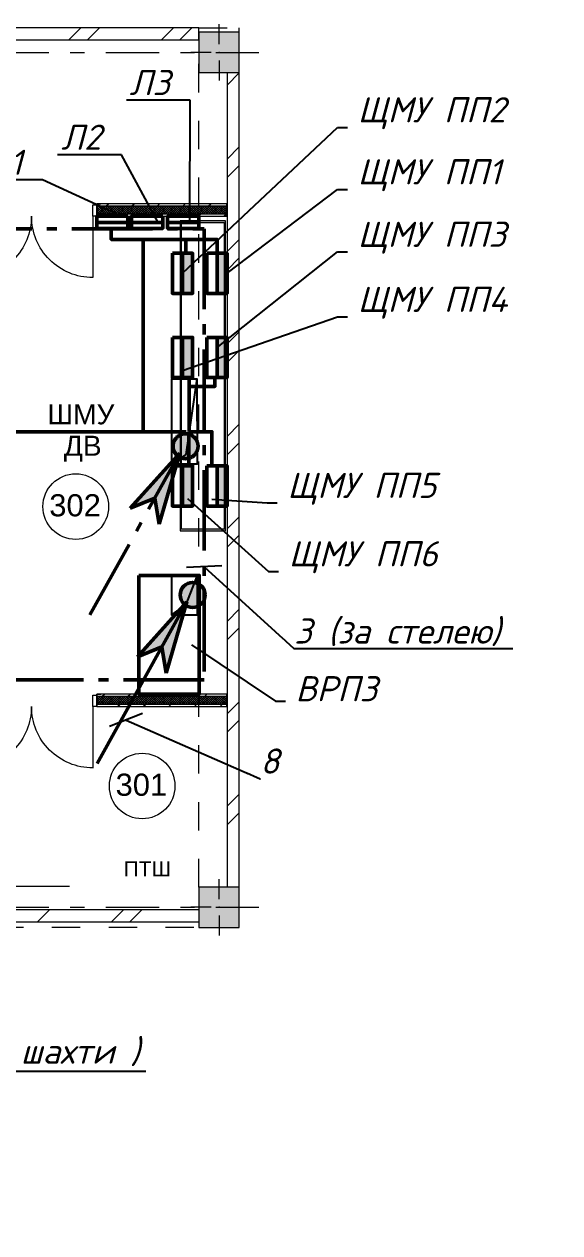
# Model space of a CAD drawing. Header units: millimetres. Extents: x 0 to 878967, y 0 to 534985.
# Drawn here: x 482030 to 487351, y 258697 to 270714 of the extents above; entities that cross this region are included whole.
import ezdxf
from ezdxf import colors
from ezdxf.entities.mleader import LeaderData, LeaderLine
from ezdxf.math import Vec2, Vec3

# ---------------------------------------------------------------- set-up
doc = ezdxf.new("R2010")
doc.units = ezdxf.units.MM
for name, pattern in [('DASHED', [9.525, 6.35, -3.175]), ('gost6', [12, 8, -1.5, 1, -1.5]), ('Штриховая', [564.444447, 282.222223, -282.222223]), ('Штрихштриховая', [1093.611073, 529.166651, -211.666656, 141.111112, -211.666656])]:
    doc.linetypes.add(name, pattern=pattern)
doc.layers.get('Defpoints').update_dxf_attribs({"color": 140})
for name, color, linetype, lineweight in [('E_Позначення', 7, 'Continuous', 15), ('E_Розп. мережі', 5, 'Continuous', 30), ('E_Щити', 5, 'Continuous', 50), ('Заземл.провідник', 96, 'Continuous', 50), ('Заземлення', 7, 'gost6', 50), ('Маркування електро ліній', 7, 'Continuous', 18)]:
    doc.layers.add(name, color=color, linetype=linetype, lineweight=lineweight)
for name, color, linetype in [('АР-Осі', 7, 'Continuous'), ('колоны', 7, 'Continuous'), ('перегородки', 7, 'Continuous'), ('Экспликация', 7, 'Continuous')]:
    doc.layers.add(name, color=color, linetype=linetype)
doc.styles.add('ISO', font='isocpeui.ttf')
doc.styles.get("Standard").update_dxf_attribs({"font": 'arial.ttf'})
doc.styles.add('СГЕНЕРИР_СТИЛЬ_1', font='arial.ttf')

# ---------------------------------------------------------------- blocks, each defined once
blk = doc.blocks.new('+9450')
at = {"linetype": 'Continuous', "lineweight": 0, "true_color": 0x3b3b3b}
h = blk.add_hatch(color=250, dxfattribs=at)
h.paths.add_polyline_path([(6952, 6824), (6514, 6824), (6514, 3742), (6965, 3742), (6965, 6824)])
h.paths.add_polyline_path([(6952, 3758), (6528, 3758), (6528, 6808), (6952, 6808)], flags=0)
at = {"layer": 'колоны', "linetype": 'Continuous', "lineweight": 0}
for points in [[(6700, 8300), (7100, 8300), (7100, 8700), (6700, 8700)], [(6700, -200), (7100, -200), (7100, 200), (6700, 200)]]:
    blk.add_hatch(color=7, dxfattribs=at).paths.add_polyline_path(points)
at = {"color": 253, "linetype": 'Штриховая', "lineweight": 18}
for p, q in [((6700, 200), (6700, 8745)), ((6700, 8745), (7100, 8745)), ((7100, 8700), (7100, 8745)), ((6650, -200), (3186, -200))]:
    blk.add_line(p, q, dxfattribs=at)
at = {"color": 7, "linetype": 'Continuous', "lineweight": 20}
for p, q in [((6952, 6824), (6514, 6824)), ((6514, 6824), (6514, 3742)), ((6528, 3758), (6528, 6808)), ((6528, 6808), (6952, 6808)), ((6965, 6824), (6952, 6824)), ((6952, 6808), (6952, 3758)), ((6965, 3742), (6965, 6824)), ((6514, 3742), (6965, 3742)), ((6952, 3758), (6528, 3758)), ((3196, 211), (5413, 211))]:
    blk.add_line(p, q, dxfattribs=at)
at = {"layer": 'АР-Осі', "color": 7, "linetype": 'Штрихштриховая', "lineweight": 18}
for p, q in [((-787, 8500), (7294, 8500)), ((-787, 0), (7294, 0))]:
    blk.add_line(p, q, dxfattribs=at)
at = {"layer": 'колоны', "color": 7, "linetype": 'Continuous', "lineweight": 18}
for p, q in [((6900, 8580), (6900, 8780)), ((7100, 8700), (6700, 8700)), ((6700, 8700), (6700, 8300)), ((7100, 8300), (7100, 8700)), ((6820, 8500), (6620, 8500)), ((6900, 8420), (6900, 8220)), ((6980, 8500), (7180, 8500)), ((6700, 8300), (7100, 8300)), ((6900, 80), (6900, 280)), ((7100, 200), (6700, 200)), ((6700, 200), (6700, -200)), ((7100, -200), (7100, 200)), ((6820, 0), (6620, 0)), ((6900, -80), (6900, -280)), ((6980, 0), (7180, 0)), ((6700, -200), (7100, -200))]:
    blk.add_line(p, q, dxfattribs=at)
for p in [(6900, 8500), (6900, 0)]:
    blk.add_point(p, dxfattribs=at)
at = {"layer": 'перегородки', "color": 7, "linetype": 'Continuous', "lineweight": 20}
for p, q in [((6700, 8745), (3386, 8745)), ((6700, 8625), (6700, 8745)), ((3386, 8625), (6700, 8625)), ((7100, -25), (7100, 8450)), ((6980, 8300), (6980, 200)), ((5687, 6995), (5724, 6995)), ((5687, 6985), (5687, 6995)), ((6978, 6995), (5687, 6995)), ((5687, 6985), (5687, 6995)), ((5687, 6985), (5687, 6995)), ((5687, 6995), (5724, 6995)), ((5687, 6995), (5724, 6995)), ((5687, 6970), (5687, 6985)), ((5687, 6970), (5687, 6985)), ((5687, 6970), (5687, 6985)), ((5687, 6895), (5687, 6970)), ((5687, 6895), (5687, 6970)), ((5687, 6895), (5687, 6970)), ((6978, 6870), (6978, 6995)), ((5647, 6870), (5647, 6260)), ((5687, 6870), (5687, 6895)), ((5687, 6870), (5687, 6895)), ((5687, 6870), (5687, 6895)), ((5687, 6870), (5724, 6870)), ((5687, 6870), (6978, 6870)), ((5687, 6870), (5724, 6870)), ((5687, 6870), (5724, 6870)), ((5687, 2120), (5724, 2120)), ((5687, 2110), (5687, 2120)), ((6977, 2120), (5687, 2120)), ((5687, 2110), (5687, 2120)), ((5687, 2110), (5687, 2120)), ((5687, 2120), (5724, 2120)), ((5687, 2120), (5724, 2120)), ((5687, 2095), (5687, 2110)), ((5687, 2095), (5687, 2110)), ((5687, 2095), (5687, 2110)), ((5687, 2020), (5687, 2095)), ((5687, 2020), (5687, 2095)), ((5687, 2020), (5687, 2095)), ((6977, 1995), (6977, 2120)), ((5647, 1995), (5647, 1385)), ((5687, 1995), (5687, 2020)), ((5687, 1995), (5687, 2020)), ((5687, 1995), (5687, 2020)), ((5687, 1995), (5724, 1995)), ((5687, 1995), (6977, 1995)), ((5687, 1995), (5724, 1995)), ((5687, 1995), (5724, 1995)), ((6700, -25), (3186, -25)), ((3186, -145), (6700, -145))]:
    blk.add_line(p, q, dxfattribs=at)
at = {"layer": 'перегородки', "color": 7, "linetype": 'Continuous', "lineweight": 18}
for p, q in [((5408, 8625), (5528, 8745)), ((5592, 8625), (5712, 8745)), ((6327, 8625), (6447, 8745)), ((6511, 8625), (6631, 8745)), ((6980, 8175), (7100, 8295)), ((6980, 7439), (7100, 7559)), ((6980, 7256), (7100, 7376)), ((5647, 6870), (5647, 6985)), ((5647, 6985), (5687, 6985)), ((5687, 6985), (5687, 6870)), ((5687, 6955), (5702, 6970)), ((5687, 6932), (5724, 6970)), ((5687, 6910), (5747, 6970)), ((6978, 6970), (5687, 6970)), ((5694, 6895), (5769, 6970)), ((5779, 6895), (5704, 6970)), ((5717, 6895), (5792, 6970)), ((5802, 6895), (5727, 6970)), ((5739, 6895), (5814, 6970)), ((5824, 6895), (5749, 6970)), ((5761, 6895), (5836, 6970)), ((5847, 6895), (5772, 6970)), ((5775, 6970), (5800, 6995)), ((5784, 6895), (5859, 6970)), ((5869, 6895), (5794, 6970)), ((5806, 6895), (5881, 6970)), ((5891, 6895), (5816, 6970)), ((5829, 6895), (5904, 6970)), ((5914, 6895), (5839, 6970)), ((5851, 6895), (5926, 6970)), ((5936, 6895), (5861, 6970)), ((5874, 6895), (5949, 6970)), ((5959, 6895), (5884, 6970)), ((5896, 6895), (5971, 6970)), ((5981, 6895), (5906, 6970)), ((5919, 6895), (5994, 6970)), ((6004, 6895), (5929, 6970)), ((5941, 6895), (6016, 6970)), ((6026, 6895), (5951, 6970)), ((5964, 6895), (6039, 6970)), ((6049, 6895), (5974, 6970)), ((5986, 6895), (6061, 6970)), ((6071, 6895), (5996, 6970)), ((6008, 6895), (6083, 6970)), ((6093, 6895), (6018, 6970)), ((6030, 6970), (6055, 6995)), ((6031, 6895), (6106, 6970)), ((6116, 6895), (6041, 6970)), ((6053, 6895), (6128, 6970)), ((6138, 6895), (6063, 6970)), ((6076, 6895), (6151, 6970)), ((6161, 6895), (6086, 6970)), ((6098, 6895), (6173, 6970)), ((6183, 6895), (6108, 6970)), ((6121, 6895), (6196, 6970)), ((6206, 6895), (6131, 6970)), ((6143, 6895), (6218, 6970)), ((6228, 6895), (6153, 6970)), ((6166, 6895), (6241, 6970)), ((6251, 6895), (6176, 6970)), ((6188, 6895), (6263, 6970)), ((6273, 6895), (6198, 6970)), ((6211, 6895), (6286, 6970)), ((6296, 6895), (6221, 6970)), ((6233, 6895), (6308, 6970)), ((6318, 6895), (6243, 6970)), ((6255, 6895), (6330, 6970)), ((6340, 6895), (6265, 6970)), ((6278, 6895), (6353, 6970)), ((6284, 6970), (6309, 6995)), ((6363, 6895), (6288, 6970)), ((6300, 6895), (6375, 6970)), ((6385, 6895), (6310, 6970)), ((6323, 6895), (6398, 6970)), ((6408, 6895), (6333, 6970)), ((6345, 6895), (6420, 6970)), ((6430, 6895), (6355, 6970)), ((6368, 6895), (6443, 6970)), ((6453, 6895), (6378, 6970)), ((6390, 6895), (6465, 6970)), ((6475, 6895), (6400, 6970)), ((6413, 6895), (6488, 6970)), ((6498, 6895), (6423, 6970)), ((6435, 6895), (6510, 6970)), ((6520, 6895), (6445, 6970)), ((6457, 6895), (6532, 6970)), ((6542, 6895), (6467, 6970)), ((6480, 6895), (6555, 6970)), ((6565, 6895), (6490, 6970)), ((6502, 6895), (6577, 6970)), ((6587, 6895), (6512, 6970)), ((6525, 6895), (6600, 6970)), ((6610, 6895), (6535, 6970)), ((6539, 6970), (6564, 6995)), ((6547, 6895), (6622, 6970)), ((6632, 6895), (6557, 6970)), ((6570, 6895), (6645, 6970)), ((6655, 6895), (6580, 6970)), ((6592, 6895), (6667, 6970)), ((6677, 6895), (6602, 6970)), ((6615, 6895), (6690, 6970)), ((6700, 6895), (6625, 6970)), ((6637, 6895), (6712, 6970)), ((6722, 6895), (6647, 6970)), ((6660, 6895), (6735, 6970)), ((6745, 6895), (6670, 6970)), ((6682, 6895), (6757, 6970)), ((6767, 6895), (6692, 6970)), ((6704, 6895), (6779, 6970)), ((6789, 6895), (6714, 6970)), ((6727, 6895), (6802, 6970)), ((6812, 6895), (6737, 6970)), ((6749, 6895), (6824, 6970)), ((6834, 6895), (6759, 6970)), ((6772, 6895), (6847, 6970)), ((6857, 6895), (6782, 6970)), ((6793, 6970), (6818, 6995)), ((6794, 6895), (6869, 6970)), ((6879, 6895), (6804, 6970)), ((6817, 6895), (6892, 6970)), ((6902, 6895), (6827, 6970)), ((6839, 6895), (6914, 6970)), ((6924, 6895), (6849, 6970)), ((6862, 6895), (6937, 6970)), ((6947, 6895), (6872, 6970)), ((6884, 6895), (6959, 6970)), ((6969, 6895), (6894, 6970)), ((6978, 6908), (6916, 6970)), ((6978, 6930), (6939, 6970)), ((6978, 6953), (6961, 6970)), ((5687, 6870), (5647, 6870)), ((5757, 6895), (5687, 6965)), ((5734, 6895), (5687, 6942)), ((5712, 6895), (5687, 6920)), ((5689, 6895), (5687, 6897)), ((5687, 6882), (5700, 6895)), ((5687, 6895), (6978, 6895)), ((5930, 6870), (5955, 6895)), ((6184, 6870), (6209, 6895)), ((6439, 6870), (6464, 6895)), ((6693, 6870), (6718, 6895)), ((6906, 6895), (6978, 6967)), ((6929, 6895), (6978, 6944)), ((6948, 6870), (6973, 6895)), ((6951, 6895), (6978, 6922)), ((6974, 6895), (6978, 6899)), ((6980, 6520), (7100, 6640)), ((6980, 6336), (7100, 6456)), ((6980, 5601), (7100, 5721)), ((6980, 5417), (7100, 5537)), ((6980, 4682), (7100, 4802)), ((6980, 4498), (7100, 4618)), ((6980, 3763), (7100, 3883)), ((6980, 3579), (7100, 3699)), ((6980, 2843), (7100, 2963)), ((6980, 2659), (7100, 2779)), ((5647, 1995), (5647, 2110)), ((5647, 2110), (5687, 2110)), ((5687, 2110), (5687, 1995)), ((5687, 2083), (5699, 2095)), ((5687, 2061), (5721, 2095)), ((5687, 2038), (5744, 2095)), ((6977, 2095), (5687, 2095)), ((5760, 2020), (5687, 2093)), ((5737, 2020), (5687, 2070)), ((5715, 2020), (5687, 2048)), ((5691, 2020), (5766, 2095)), ((5782, 2020), (5707, 2095)), ((5714, 2020), (5789, 2095)), ((5805, 2020), (5730, 2095)), ((5736, 2020), (5811, 2095)), ((5737, 2095), (5762, 2120)), ((5827, 2020), (5752, 2095)), ((5758, 2020), (5833, 2095)), ((5850, 2020), (5775, 2095)), ((5781, 2020), (5856, 2095)), ((5872, 2020), (5797, 2095)), ((5803, 2020), (5878, 2095)), ((5894, 2020), (5819, 2095)), ((5826, 2020), (5901, 2095)), ((5917, 2020), (5842, 2095)), ((5848, 2020), (5923, 2095)), ((5939, 2020), (5864, 2095)), ((5871, 2020), (5946, 2095)), ((5962, 2020), (5887, 2095)), ((5893, 2020), (5968, 2095)), ((5984, 2020), (5909, 2095)), ((5916, 2020), (5991, 2095)), ((6007, 2020), (5932, 2095)), ((5938, 2020), (6013, 2095)), ((6029, 2020), (5954, 2095)), ((5961, 2020), (6036, 2095)), ((6052, 2020), (5977, 2095)), ((5983, 2020), (6058, 2095)), ((5991, 2095), (6016, 2120)), ((6074, 2020), (5999, 2095)), ((6005, 2020), (6080, 2095)), ((6096, 2020), (6021, 2095)), ((6028, 2020), (6103, 2095)), ((6119, 2020), (6044, 2095)), ((6050, 2020), (6125, 2095)), ((6141, 2020), (6066, 2095)), ((6073, 2020), (6148, 2095)), ((6164, 2020), (6089, 2095)), ((6095, 2020), (6170, 2095)), ((6186, 2020), (6111, 2095)), ((6118, 2020), (6193, 2095)), ((6209, 2020), (6134, 2095)), ((6140, 2020), (6215, 2095)), ((6231, 2020), (6156, 2095)), ((6163, 2020), (6238, 2095)), ((6254, 2020), (6179, 2095)), ((6185, 2020), (6260, 2095)), ((6276, 2020), (6201, 2095)), ((6207, 2020), (6282, 2095)), ((6299, 2020), (6224, 2095)), ((6230, 2020), (6305, 2095)), ((6246, 2095), (6271, 2120)), ((6321, 2020), (6246, 2095)), ((6252, 2020), (6327, 2095)), ((6343, 2020), (6268, 2095)), ((6275, 2020), (6350, 2095)), ((6366, 2020), (6291, 2095)), ((6297, 2020), (6372, 2095)), ((6388, 2020), (6313, 2095)), ((6320, 2020), (6395, 2095)), ((6411, 2020), (6336, 2095)), ((6342, 2020), (6417, 2095)), ((6433, 2020), (6358, 2095)), ((6365, 2020), (6440, 2095)), ((6456, 2020), (6381, 2095)), ((6387, 2020), (6462, 2095)), ((6478, 2020), (6403, 2095)), ((6410, 2020), (6485, 2095)), ((6501, 2020), (6426, 2095)), ((6432, 2020), (6507, 2095)), ((6523, 2020), (6448, 2095)), ((6454, 2020), (6529, 2095)), ((6546, 2020), (6471, 2095)), ((6477, 2020), (6552, 2095)), ((6568, 2020), (6493, 2095)), ((6499, 2020), (6574, 2095)), ((6500, 2095), (6525, 2120)), ((6590, 2020), (6515, 2095)), ((6522, 2020), (6597, 2095)), ((6613, 2020), (6538, 2095)), ((6544, 2020), (6619, 2095)), ((6635, 2020), (6560, 2095)), ((6567, 2020), (6642, 2095)), ((6658, 2020), (6583, 2095)), ((6589, 2020), (6664, 2095)), ((6680, 2020), (6605, 2095)), ((6612, 2020), (6687, 2095)), ((6703, 2020), (6628, 2095)), ((6634, 2020), (6709, 2095)), ((6725, 2020), (6650, 2095)), ((6656, 2020), (6731, 2095)), ((6748, 2020), (6673, 2095)), ((6679, 2020), (6754, 2095)), ((6770, 2020), (6695, 2095)), ((6701, 2020), (6776, 2095)), ((6792, 2020), (6717, 2095)), ((6724, 2020), (6799, 2095)), ((6815, 2020), (6740, 2095)), ((6746, 2020), (6821, 2095)), ((6755, 2095), (6780, 2120)), ((6837, 2020), (6762, 2095)), ((6769, 2020), (6844, 2095)), ((6860, 2020), (6785, 2095)), ((6791, 2020), (6866, 2095)), ((6882, 2020), (6807, 2095)), ((6814, 2020), (6889, 2095)), ((6905, 2020), (6830, 2095)), ((6836, 2020), (6911, 2095)), ((6927, 2020), (6852, 2095)), ((6859, 2020), (6934, 2095)), ((6950, 2020), (6875, 2095)), ((6881, 2020), (6956, 2095)), ((6972, 2020), (6897, 2095)), ((6903, 2020), (6977, 2093)), ((6977, 2038), (6920, 2095)), ((6926, 2020), (6977, 2071)), ((6977, 2060), (6942, 2095)), ((6948, 2020), (6977, 2048)), ((6977, 2083), (6964, 2095)), ((6980, 1924), (7100, 2044)), ((5687, 1995), (5647, 1995)), ((5692, 2020), (5687, 2026)), ((5687, 2020), (6977, 2020)), ((5891, 1995), (5916, 2020)), ((6146, 1995), (6171, 2020)), ((6400, 1995), (6425, 2020)), ((6655, 1995), (6680, 2020)), ((6910, 1995), (6935, 2020)), ((6971, 2020), (6977, 2026)), ((6980, 1740), (7100, 1860)), ((6980, 1005), (7100, 1125)), ((6980, 821), (7100, 941)), ((7094, 200), (7100, 206)), ((5095, -145), (5215, -25)), ((5830, -145), (5950, -25)), ((6014, -145), (6134, -25))]:
    blk.add_line(p, q, dxfattribs=at)
at = {"layer": 'перегородки', "color": 7, "linetype": 'Continuous', "lineweight": 20, "extrusion": (0, 0, -1)}
for centre, major_axis in [((4427, 6870), (-431, 431)), ((5647, 6870), (431, 431)), ((4427, 1995), (-431, 431)), ((5647, 1995), (431, 431))]:
    blk.add_ellipse(centre, major_axis=major_axis, ratio=1, start_param=2.356194, end_param=3.926991, dxfattribs=at)
at = {"layer": 'Экспликация', "color": 7, "linetype": 'Continuous', "lineweight": 20}
for centre in [(5476, 3984), (6136, 1206)]:
    blk.add_circle(centre, 326, dxfattribs=at)
at = {"color": 7, "style": 'СГЕНЕРИР_СТИЛЬ_1'}
for s, height, p in [('ШМУ', 200, (5194, 4802)), ('ДВ', 200, (5358, 4489)), ('ПТШ', 150, (5951, 307))]:
    blk.add_text(s, height=height, dxfattribs=at).set_placement(p)
at = {"layer": 'Экспликация', "color": 7, "style": 'СГЕНЕРИР_СТИЛЬ_1'}
for s, p in [('302', (5213, 3887)), ('301', (5872, 1109))]:
    blk.add_text(s, height=220, dxfattribs=at).set_placement(p)
blk = doc.blocks.new('_None')
blk = doc.blocks.new('_Oblique')
at = {"color": 0, "linetype": 'ByBlock', "lineweight": -2}
blk.add_line((-0.5, -0.5), (0.5, 0.5), dxfattribs=at)
blk = doc.blocks.new('*U96')
at = {"lineweight": -2}
h = blk.add_hatch(color=0, dxfattribs=at)
edge = h.paths.add_edge_path()
edge.add_arc((0.07, 0), 1.28, 0, 360)
h = blk.add_hatch(color=0, dxfattribs=at)
h.paths.add_polyline_path([(-0.47, -0.71), (-5.33, -6.22), (-2.9, -5.18)])
h.paths.add_polyline_path([(-0.47, -0.71), (-2.9, -5.18), (-2.45, -7.79)])
at = {"color": 0, "lineweight": -2}
for p, q in [((-9.24, -16.84), (-0.47, -0.71)), ((-0.47, -0.71), (-5.33, -6.22)), ((-0.47, -0.71), (-5.33, -6.22)), ((-0.47, -0.71), (-2.45, -7.79)), ((-0.47, -0.71), (-2.45, -7.79)), ((-5.33, -6.22), (-2.9, -5.18)), ((-5.33, -6.22), (-2.9, -5.18)), ((-2.9, -5.18), (-2.45, -7.79)), ((-2.9, -5.18), (-2.45, -7.79))]:
    blk.add_line(p, q, dxfattribs=at)
blk.add_circle((0.11, 0), 1.24, dxfattribs=at)

msp = doc.modelspace()

# ---------------------------------------------------------------- hatches: boundary and pattern name
at = {"layer": 'E_Щити'}
h = msp.add_hatch(color=256, dxfattribs=at)
h.dxf.hatch_style = 1
h.paths.add_polyline_path([(483602.3, 268036.5), (483702.3, 268036.5), (483702.3, 268436.5), (483602.3, 268436.5)])
h = msp.add_hatch(color=256, dxfattribs=at)
h.dxf.hatch_style = 1
h.paths.add_polyline_path([(483945.7, 268036.5), (484045.7, 268036.5), (484045.7, 268436.5), (483945.7, 268436.5)])
h = msp.add_hatch(color=256, dxfattribs=at)
h.dxf.hatch_style = 1
h.paths.add_polyline_path([(483602.3, 267200), (483702.3, 267200), (483702.3, 267600), (483602.3, 267600)])
h = msp.add_hatch(color=256, dxfattribs=at)
h.dxf.hatch_style = 1
h.paths.add_polyline_path([(483945.7, 267200), (484045.7, 267200), (484045.7, 267600), (483945.7, 267600)])

# ---------------------------------------------------------------- linework, layer by layer
at = {"layer": 'Defpoints'}
msp.add_lwpolyline([(483745.7, 267188.3), (483746.7, 266338.3), (483496.7, 266338.3), (483495.7, 267188.3), (483745.7, 267188.3), (483636.3, 266436.6), (483496.7, 266338.3)], dxfattribs=at)
at = {"layer": 'E_Щити'}
for p, q in [((482750, 268743.4), (483060, 268743.4)), ((483093.4, 268743.4), (483403.4, 268743.4)), ((483454.6, 268743.4), (483764.6, 268743.4)), ((483602.3, 268036.5), (483602.3, 268436.5)), ((483945.7, 268036.5), (483945.7, 268436.5)), ((483602.3, 267200), (483602.3, 267600)), ((483945.7, 267200), (483945.7, 267600))]:
    msp.add_line(p, q, dxfattribs=at)
for points in [[(483060, 268803.4), (483060, 268683.4), (482750, 268683.4), (482750, 268803.4)], [(483405.8, 268803.4), (483405.8, 268683.4), (483095.8, 268683.4), (483095.8, 268803.4)], [(483764.6, 268803.4), (483764.6, 268683.4), (483454.6, 268683.4), (483454.6, 268803.4)], [(483502.3, 268436.5), (483502.3, 268036.5), (483702.3, 268036.5), (483702.3, 268436.5)], [(483845.7, 268436.5), (483845.7, 268036.5), (484045.7, 268036.5), (484045.7, 268436.5)], [(483502.3, 267600), (483502.3, 267200), (483702.3, 267200), (483702.3, 267600)], [(483845.7, 267600), (483845.7, 267200), (484045.7, 267200), (484045.7, 267600)]]:
    msp.add_lwpolyline(points, close=True, dxfattribs=at)
at = {"layer": 'Заземл.провідник', "color": 50, "ltscale": 100}
for points in [[(483211.3, 266662.3), (483211.3, 268573.5)], [(483670, 266668.3), (483670, 267200)], [(483670, 267112.1), (483924.3, 267112.1), (483924.3, 267200)], [(483638.2, 266662.3), (481642.2, 266662.3)], [(483665, 266662.3), (483665, 266323.3)]]:
    msp.add_lwpolyline(points, dxfattribs=at)
at = {"layer": 'Заземл.провідник', "linetype": 'DASHED', "ltscale": 30}
for points in [[(483211.3, 266662.3), (483211.3, 268573.5)], [(483670, 266668.3), (483670, 267200)], [(483670, 267112.1), (483924.3, 267112.1), (483924.3, 267200)], [(483638.2, 266662.3), (481642.2, 266662.3)], [(483665, 266662.3), (483665, 266323.3)]]:
    msp.add_lwpolyline(points, dxfattribs=at)

# ---------------------------------------------------------------- block references
at = {"layer": 'E_Розп. мережі'}
msp.add_blockref('+9450', (477065.7, 261933.5), dxfattribs=at)

# ---------------------------------------------------------------- next in the draw order: leaders
at = {"layer": 'E_Позначення', "color": 7, "lineweight": 9}
ml = msp.add_multileader_mtext('Standard', dxfattribs=at)
ml.set_content('Л1', color=7, style='ISO')
ml.set_leader_properties()
ml.set_arrow_properties(name='NONE')
ml.build(insert=Vec2(0, 0))
ml.multileader.update_dxf_attribs({"has_text_frame": 1, "text_left_attachment_type": 7, "text_right_attachment_type": 8, "dogleg_length": 100, "arrow_head_size": 200})
ctx = ml.context
ctx.base_point, ctx.char_height, ctx.arrow_head_size, ctx.landing_gap_size, ctx.plane_origin = Vec3(481530.1, 269215), 250, 200, 100, Vec3(438152, 264098.9)
ctx.left_attachment, ctx.right_attachment, ctx.text_align_type = 7, 8, 2
notes = []
notes.append((ctx, [(0, (1, 1, 0), (482211.3, 269165), (-1, 0), 100, [(0, [(482995.2, 268803.4)], 0, [])])]))
ctx.mtext.insert, ctx.mtext.alignment, ctx.mtext.line_spacing_factor, ctx.mtext.flow_direction = Vec3(482011.3, 269465), 3, 0.72, 5
ctx.mtext.has_bg_fill, ctx.mtext.bg_color, ctx.mtext.bg_scale_factor, ctx.mtext.bg_transparency, ctx.mtext.use_window_bg_color = 1, -1027028792, 1.5, 0, 1
ml = msp.add_multileader_mtext('Standard', dxfattribs=at)
ml.set_content('ЩМУ ПП1', color=7, style='ISO')
ml.set_leader_properties()
ml.set_arrow_properties(name='NONE')
ml.build(insert=Vec2(0, 0))
ml.multileader.update_dxf_attribs({"has_text_frame": 1, "text_left_attachment_type": 7, "text_right_attachment_type": 8, "dogleg_length": 100, "arrow_head_size": 200})
ctx = ml.context
ctx.base_point, ctx.char_height, ctx.arrow_head_size, ctx.landing_gap_size, ctx.plane_origin = Vec3(485243.3, 269070.7), 250, 200, 100, Vec3(439102.4, 263486.5)
ctx.left_attachment, ctx.right_attachment = 7, 8
notes.append((ctx, [(1, (1, 1, 0), (485143.3, 269070.7), (1, 0), 100, [(0, [(484045.7, 268236.5)], 0, [])])]))
ctx.mtext.insert, ctx.mtext.line_spacing_factor, ctx.mtext.flow_direction = Vec3(485343.3, 269370.7), 0.72, 5
ctx.mtext.has_bg_fill, ctx.mtext.bg_color, ctx.mtext.bg_scale_factor, ctx.mtext.bg_transparency, ctx.mtext.use_window_bg_color = 1, -1027028792, 1.5, 0, 1
ml = msp.add_multileader_mtext('Standard', dxfattribs=at)
ml.set_content('ЩМУ ПП5', color=7, style='ISO')
ml.set_leader_properties()
ml.set_arrow_properties(name='NONE')
ml.build(insert=Vec2(0, 0))
ml.multileader.update_dxf_attribs({"has_text_frame": 1, "text_left_attachment_type": 7, "text_right_attachment_type": 8, "dogleg_length": 100, "arrow_head_size": 200})
ctx = ml.context
ctx.base_point, ctx.char_height, ctx.arrow_head_size, ctx.landing_gap_size, ctx.plane_origin = Vec3(484544.4, 265953.3), 250, 200, 100, Vec3(439102.4, 262269)
ctx.left_attachment, ctx.right_attachment = 7, 8
notes.append((ctx, [(1, (1, 1, 0), (484444.4, 265953.3), (1, 0), 100, [(0, [(483894.1, 265990.6)], 0, [])])]))
ctx.mtext.insert, ctx.mtext.line_spacing_factor, ctx.mtext.flow_direction = Vec3(484644.4, 266253.3), 0.72, 5
ctx.mtext.has_bg_fill, ctx.mtext.bg_color, ctx.mtext.bg_scale_factor, ctx.mtext.bg_transparency, ctx.mtext.use_window_bg_color = 1, -1027028792, 1.5, 0, 1
ml = msp.add_multileader_mtext('Standard', dxfattribs=at)
ml.set_content('ВРП3', color=7, style='ISO')
ml.set_leader_properties()
ml.set_arrow_properties(name='NONE')
ml.build(insert=Vec2(0, 0))
ml.multileader.update_dxf_attribs({"has_text_frame": 1, "text_left_attachment_type": 7, "text_right_attachment_type": 8, "dogleg_length": 100, "arrow_head_size": 200})
ctx = ml.context
ctx.base_point, ctx.char_height, ctx.arrow_head_size, ctx.landing_gap_size, ctx.plane_origin = Vec3(484625.9, 263981.5), 250, 200, 100, Vec3(389582.1, 268377.1)
ctx.left_attachment, ctx.right_attachment = 7, 8
notes.append((ctx, [(1, (1, 1, 0), (484525.9, 263981.5), (1, 0), 100, [(0, [(483691.8, 264542.8)], 0, [])])]))
ctx.mtext.insert, ctx.mtext.line_spacing_factor, ctx.mtext.flow_direction = Vec3(484725.9, 264231.5), 0.72, 5
ctx.mtext.has_bg_fill, ctx.mtext.bg_color, ctx.mtext.bg_scale_factor, ctx.mtext.bg_transparency, ctx.mtext.use_window_bg_color = 1, -1027028792, 1.5, 0, 1
at = {"layer": 'Маркування електро ліній'}
ml = msp.add_multileader_mtext('Standard', dxfattribs=at)
ml.set_content('{\\fISOCPEUR|b0|i1|c0|p34;3\\fISOCPEUR|b0|i1|c204|p34; (до верху шахти )}', color=256)
ml.set_leader_properties()
ml.set_arrow_properties(name='OBLIQUE')
ml.build(insert=Vec2(0, 0))
ml.multileader.update_dxf_attribs({"text_left_attachment_type": 6, "text_right_attachment_type": 6, "dogleg_length": 0.36, "arrow_head_size": 250})
ctx = ml.context
ctx.base_point, ctx.char_height, ctx.arrow_head_size, ctx.plane_origin = Vec3(480091.9, 260303.8), 250, 250, Vec3(488879.3, 250284.6)
ctx.left_attachment, ctx.right_attachment = 6, 6
notes.append((ctx, [(0, (1, 1, 0), (480091.5, 260303.8), (1, 0), 0.36, [(1, [(479475, 261292.5)], 0, [])])]))
ctx.mtext.insert, ctx.mtext.line_spacing_factor, ctx.mtext.flow_direction = Vec3(480093.9, 260628.8), 0.96, 5
ctx.mtext.has_bg_fill, ctx.mtext.bg_color, ctx.mtext.bg_scale_factor, ctx.mtext.bg_transparency, ctx.mtext.use_window_bg_color = 1, -1023410167, 1.5, 0, 1
for ctx, leaders in notes:
    for number, flags, end, landing, length, lines in leaders:
        leader = LeaderData()
        leader.index, (leader.has_last_leader_line, leader.has_dogleg_vector, leader.attachment_direction) = number, flags
        leader.last_leader_point, leader.dogleg_vector, leader.dogleg_length = Vec3(end), Vec3(landing), length
        for number, points, colour, breaks in lines:
            line = LeaderLine()
            line.index, line.vertices, line.color, line.breaks = number, Vec3.list(points), colors.encode_raw_color(colour), breaks
            leader.lines.append(line)
        ctx.leaders.append(leader)

# ---------------------------------------------------------------- next in the draw order: linework, layer by layer
at = {"layer": 'Заземл.провідник', "color": 50, "ltscale": 100}
msp.add_lwpolyline([(483665, 266662.3), (483894.1, 266662.3), (483894.1, 266323.3)], dxfattribs=at)
at = {"layer": 'Заземл.провідник', "linetype": 'DASHED', "ltscale": 30}
msp.add_lwpolyline([(483665, 266662.3), (483894.1, 266662.3), (483894.1, 266323.3)], dxfattribs=at)

# ---------------------------------------------------------------- next in the draw order: leaders
at = {"layer": 'E_Позначення', "color": 7, "lineweight": 9}
ml = msp.add_multileader_mtext('Standard', dxfattribs=at)
ml.set_content('Л2', color=7, style='ISO')
ml.set_leader_properties()
ml.set_arrow_properties(name='NONE')
ml.build(insert=Vec2(0, 0))
ml.multileader.update_dxf_attribs({"has_text_frame": 1, "text_left_attachment_type": 7, "text_right_attachment_type": 8, "dogleg_length": 100, "arrow_head_size": 200})
ctx = ml.context
ctx.base_point, ctx.char_height, ctx.arrow_head_size, ctx.landing_gap_size, ctx.plane_origin = Vec3(482273.8, 269465), 250, 200, 100, Vec3(438752, 264098.9)
ctx.left_attachment, ctx.right_attachment, ctx.text_align_type = 7, 8, 2
notes = []
notes.append((ctx, [(0, (1, 1, 0), (482995.5, 269415), (-1, 0), 100, [(0, [(483361, 268743.4)], 0, [])])]))
ctx.mtext.insert, ctx.mtext.alignment, ctx.mtext.line_spacing_factor, ctx.mtext.flow_direction = Vec3(482795.5, 269715), 3, 0.72, 5
ctx.mtext.has_bg_fill, ctx.mtext.bg_color, ctx.mtext.bg_scale_factor, ctx.mtext.bg_transparency, ctx.mtext.use_window_bg_color = 1, -1027028792, 1.5, 0, 1
ml = msp.add_multileader_mtext('Standard', dxfattribs=at)
ml.set_content('ЩМУ ПП6', color=7, style='ISO')
ml.set_leader_properties()
ml.set_arrow_properties(name='NONE')
ml.build(insert=Vec2(0, 0))
ml.multileader.update_dxf_attribs({"has_text_frame": 1, "text_left_attachment_type": 7, "text_right_attachment_type": 8, "dogleg_length": 100, "arrow_head_size": 200})
ctx = ml.context
ctx.base_point, ctx.char_height, ctx.arrow_head_size, ctx.landing_gap_size, ctx.plane_origin = Vec3(484558, 265272.8), 250, 200, 100, Vec3(439163.3, 261460.3)
ctx.left_attachment, ctx.right_attachment = 7, 8
notes.append((ctx, [(1, (1, 1, 0), (484458, 265272.8), (1, 0), 100, [(0, [(483653, 265996.6)], 0, [])])]))
ctx.mtext.insert, ctx.mtext.line_spacing_factor, ctx.mtext.flow_direction = Vec3(484658, 265572.8), 0.72, 5
ctx.mtext.has_bg_fill, ctx.mtext.bg_color, ctx.mtext.bg_scale_factor, ctx.mtext.bg_transparency, ctx.mtext.use_window_bg_color = 1, -1027028792, 1.5, 0, 1
for ctx, leaders in notes:
    for number, flags, end, landing, length, lines in leaders:
        leader = LeaderData()
        leader.index, (leader.has_last_leader_line, leader.has_dogleg_vector, leader.attachment_direction) = number, flags
        leader.last_leader_point, leader.dogleg_vector, leader.dogleg_length = Vec3(end), Vec3(landing), length
        for number, points, colour, breaks in lines:
            line = LeaderLine()
            line.index, line.vertices, line.color, line.breaks = number, Vec3.list(points), colors.encode_raw_color(colour), breaks
            leader.lines.append(line)
        ctx.leaders.append(leader)

# ---------------------------------------------------------------- next in the draw order: hatches: boundary and pattern name
at = {"layer": 'E_Щити'}
h = msp.add_hatch(color=256, dxfattribs=at)
h.dxf.hatch_style = 1
h.paths.add_polyline_path([(483602.3, 265923.3), (483702.3, 265923.3), (483702.3, 266323.3), (483602.3, 266323.3)])
h = msp.add_hatch(color=256, dxfattribs=at)
h.dxf.hatch_style = 1
h.paths.add_polyline_path([(483945.7, 265923.3), (484045.7, 265923.3), (484045.7, 266323.3), (483945.7, 266323.3)])

# ---------------------------------------------------------------- next in the draw order: linework, layer by layer
at = {"layer": 'Defpoints'}
msp.add_lwpolyline([(483746.7, 265226), (483746.7, 264839.5), (483496.7, 264839.5), (483495.7, 265226), (483745.7, 265226), (483636.3, 264942.8), (483496.7, 264844.5)], dxfattribs=at)
at = {"layer": 'E_Щити'}
for p, q in [((483602.3, 265923.3), (483602.3, 266323.3)), ((483945.7, 265923.3), (483945.7, 266323.3))]:
    msp.add_line(p, q, dxfattribs=at)
for points in [[(483502.3, 266323.3), (483502.3, 265923.3), (483702.3, 265923.3), (483702.3, 266323.3)], [(483845.7, 266323.3), (483845.7, 265923.3), (484045.7, 265923.3), (484045.7, 266323.3)], [(483168.5, 265233.5), (483768.5, 265233.5), (483768.5, 264053.5), (483168.5, 264053.5)]]:
    msp.add_lwpolyline(points, close=True, dxfattribs=at)

# ---------------------------------------------------------------- next in the draw order: block references
at = {"layer": 'Заземл.провідник', "linetype": 'DASHED', "ltscale": 30, "xscale": 100, "yscale": 100, "zscale": 100, "rotation": 359.4821066003499}
msp.add_blockref('*U96', (483692.5, 265039.7), dxfattribs=at)

# ---------------------------------------------------------------- next in the draw order: leaders
at = {"layer": 'E_Позначення', "color": 7, "lineweight": 9}
ml = msp.add_multileader_mtext('Standard', dxfattribs=at)
ml.set_content('Л3', color=7, style='ISO')
ml.set_leader_properties()
ml.set_arrow_properties(name='NONE')
ml.build(insert=Vec2(0, 0))
ml.multileader.update_dxf_attribs({"has_text_frame": 1, "text_left_attachment_type": 7, "text_right_attachment_type": 8, "dogleg_length": 100, "arrow_head_size": 200})
ctx = ml.context
ctx.base_point, ctx.char_height, ctx.arrow_head_size, ctx.landing_gap_size, ctx.plane_origin = Vec3(482957.5, 270008.3), 250, 200, 100, Vec3(439352, 264098.9)
ctx.left_attachment, ctx.right_attachment, ctx.text_align_type = 7, 8, 2
notes = []
notes.append((ctx, [(0, (1, 1, 0), (483679.1, 269958.3), (-1, 0), 100, [(0, [(483676.2, 268743.4)], 0, [])])]))
ctx.mtext.insert, ctx.mtext.alignment, ctx.mtext.line_spacing_factor, ctx.mtext.flow_direction = Vec3(483479.1, 270258.3), 3, 0.72, 5
ctx.mtext.has_bg_fill, ctx.mtext.bg_color, ctx.mtext.bg_scale_factor, ctx.mtext.bg_transparency, ctx.mtext.use_window_bg_color = 1, -1027028792, 1.5, 0, 1
for ctx, leaders in notes:
    for number, flags, end, landing, length, lines in leaders:
        leader = LeaderData()
        leader.index, (leader.has_last_leader_line, leader.has_dogleg_vector, leader.attachment_direction) = number, flags
        leader.last_leader_point, leader.dogleg_vector, leader.dogleg_length = Vec3(end), Vec3(landing), length
        for number, points, colour, breaks in lines:
            line = LeaderLine()
            line.index, line.vertices, line.color, line.breaks = number, Vec3.list(points), colors.encode_raw_color(colour), breaks
            leader.lines.append(line)
        ctx.leaders.append(leader)

# ---------------------------------------------------------------- next in the draw order: leaders
ml = msp.add_multileader_mtext('Standard', dxfattribs=at)
ml.set_content('ЩМУ ПП2', color=7, style='ISO')
ml.set_leader_properties()
ml.set_arrow_properties(name='NONE')
ml.build(insert=Vec2(0, 0))
ml.multileader.update_dxf_attribs({"has_text_frame": 1, "text_left_attachment_type": 7, "text_right_attachment_type": 8, "dogleg_length": 100, "arrow_head_size": 200})
ctx = ml.context
ctx.base_point, ctx.char_height, ctx.arrow_head_size, ctx.landing_gap_size, ctx.plane_origin = Vec3(485243.3, 269687.2), 250, 200, 100, Vec3(439102.4, 262778.4)
ctx.left_attachment, ctx.right_attachment = 7, 8
notes = []
notes.append((ctx, [(1, (1, 1, 0), (485143.3, 269687.2), (1, 0), 100, [(0, [(483602.3, 268236.5)], 0, [])])]))
ctx.mtext.insert, ctx.mtext.line_spacing_factor, ctx.mtext.flow_direction = Vec3(485343.3, 269987.2), 0.72, 5
ctx.mtext.has_bg_fill, ctx.mtext.bg_color, ctx.mtext.bg_scale_factor, ctx.mtext.bg_transparency, ctx.mtext.use_window_bg_color = 1, -1027028792, 1.5, 0, 1
at = {"layer": 'Маркування електро ліній'}
ml = msp.add_multileader_mtext('Standard', dxfattribs=at)
ml.set_content('{\\fISOCPEUR|b0|i1|c0|p34;8}', color=256)
ml.set_leader_properties()
ml.set_arrow_properties(name='OBLIQUE')
ml.build(insert=Vec2(0, 0))
ml.multileader.update_dxf_attribs({"text_left_attachment_type": 6, "text_right_attachment_type": 6, "dogleg_length": 0.36, "arrow_head_size": 250})
ctx = ml.context
ctx.base_point, ctx.char_height, ctx.arrow_head_size, ctx.plane_origin = Vec3(484374, 263212.4), 250, 250, Vec3(516450, 250023.7)
ctx.left_attachment, ctx.right_attachment = 6, 6
notes.append((ctx, [(0, (1, 1, 0), (484373.7, 263212.4), (1, 0), 0.36, [(0, [(483041.3, 263794.4)], 0, [])])]))
ctx.mtext.insert, ctx.mtext.width, ctx.mtext.line_spacing_factor, ctx.mtext.flow_direction = Vec3(484376, 263512.4), 1.591615728102624e-11, 0.96, 5
ctx.mtext.has_bg_fill, ctx.mtext.bg_color, ctx.mtext.bg_scale_factor, ctx.mtext.bg_transparency, ctx.mtext.use_window_bg_color = 1, -1023410167, 1.5, 0, 1
for ctx, leaders in notes:
    for number, flags, end, landing, length, lines in leaders:
        leader = LeaderData()
        leader.index, (leader.has_last_leader_line, leader.has_dogleg_vector, leader.attachment_direction) = number, flags
        leader.last_leader_point, leader.dogleg_vector, leader.dogleg_length = Vec3(end), Vec3(landing), length
        for number, points, colour, breaks in lines:
            line = LeaderLine()
            line.index, line.vertices, line.color, line.breaks = number, Vec3.list(points), colors.encode_raw_color(colour), breaks
            leader.lines.append(line)
        ctx.leaders.append(leader)

# ---------------------------------------------------------------- next in the draw order: linework, layer by layer
at = {"layer": 'Заземл.провідник', "color": 50, "ltscale": 100}
msp.add_lwpolyline([(483634, 268436.5), (483634, 268573.5)], dxfattribs=at)
at = {"layer": 'Заземл.провідник', "linetype": 'DASHED', "ltscale": 30}
msp.add_lwpolyline([(483634, 268436.5), (483634, 268573.5)], dxfattribs=at)

# ---------------------------------------------------------------- next in the draw order: leaders
at = {"layer": 'E_Позначення', "color": 7, "lineweight": 9}
ml = msp.add_multileader_mtext('Standard', dxfattribs=at)
ml.set_content('ЩМУ ПП3', color=7, style='ISO')
ml.set_leader_properties()
ml.set_arrow_properties(name='NONE')
ml.build(insert=Vec2(0, 0))
ml.multileader.update_dxf_attribs({"has_text_frame": 1, "text_left_attachment_type": 7, "text_right_attachment_type": 8, "dogleg_length": 100, "arrow_head_size": 200})
ctx = ml.context
ctx.base_point, ctx.char_height, ctx.arrow_head_size, ctx.landing_gap_size, ctx.plane_origin = Vec3(485243.3, 268449.2), 250, 200, 100, Vec3(439102.4, 262095.7)
ctx.left_attachment, ctx.right_attachment = 7, 8
notes = []
notes.append((ctx, [(1, (1, 1, 0), (485143.3, 268449.2), (1, 0), 100, [(0, [(483945.7, 267497.9)], 0, [])])]))
ctx.mtext.insert, ctx.mtext.line_spacing_factor, ctx.mtext.flow_direction = Vec3(485343.3, 268749.2), 0.72, 5
ctx.mtext.has_bg_fill, ctx.mtext.bg_color, ctx.mtext.bg_scale_factor, ctx.mtext.bg_transparency, ctx.mtext.use_window_bg_color = 1, -1027028792, 1.5, 0, 1
for ctx, leaders in notes:
    for number, flags, end, landing, length, lines in leaders:
        leader = LeaderData()
        leader.index, (leader.has_last_leader_line, leader.has_dogleg_vector, leader.attachment_direction) = number, flags
        leader.last_leader_point, leader.dogleg_vector, leader.dogleg_length = Vec3(end), Vec3(landing), length
        for number, points, colour, breaks in lines:
            line = LeaderLine()
            line.index, line.vertices, line.color, line.breaks = number, Vec3.list(points), colors.encode_raw_color(colour), breaks
            leader.lines.append(line)
        ctx.leaders.append(leader)

# ---------------------------------------------------------------- next in the draw order: linework, layer by layer
at = {"layer": 'Заземл.провідник', "color": 50, "ltscale": 100}
msp.add_lwpolyline([(483945.7, 268436.5), (483945.7, 268573.5), (482894.1, 268573.5), (482894.1, 268683.4)], dxfattribs=at)
at = {"layer": 'Заземл.провідник', "linetype": 'DASHED', "ltscale": 30}
msp.add_lwpolyline([(483945.7, 268436.5), (483945.7, 268573.5), (482894.1, 268573.5), (482894.1, 268683.4)], dxfattribs=at)

# ---------------------------------------------------------------- next in the draw order: leaders
at = {"layer": 'E_Позначення', "color": 7, "lineweight": 9}
ml = msp.add_multileader_mtext('Standard', dxfattribs=at)
ml.set_content('ЩМУ ПП4', color=7, style='ISO')
ml.set_leader_properties()
ml.set_arrow_properties(name='NONE')
ml.build(insert=Vec2(0, 0))
ml.multileader.update_dxf_attribs({"has_text_frame": 1, "text_left_attachment_type": 7, "text_right_attachment_type": 8, "dogleg_length": 100, "arrow_head_size": 200})
ctx = ml.context
ctx.base_point, ctx.char_height, ctx.arrow_head_size, ctx.landing_gap_size, ctx.plane_origin = Vec3(485243.3, 267802.5), 250, 200, 100, Vec3(439102.4, 261419.4)
ctx.left_attachment, ctx.right_attachment = 7, 8
notes = []
notes.append((ctx, [(1, (1, 1, 0), (485143.3, 267802.5), (1, 0), 100, [(0, [(483602.3, 267270.8)], 0, [])])]))
ctx.mtext.insert, ctx.mtext.line_spacing_factor, ctx.mtext.flow_direction = Vec3(485343.3, 268102.5), 0.72, 5
ctx.mtext.has_bg_fill, ctx.mtext.bg_color, ctx.mtext.bg_scale_factor, ctx.mtext.bg_transparency, ctx.mtext.use_window_bg_color = 1, -1027028792, 1.5, 0, 1
for ctx, leaders in notes:
    for number, flags, end, landing, length, lines in leaders:
        leader = LeaderData()
        leader.index, (leader.has_last_leader_line, leader.has_dogleg_vector, leader.attachment_direction) = number, flags
        leader.last_leader_point, leader.dogleg_vector, leader.dogleg_length = Vec3(end), Vec3(landing), length
        for number, points, colour, breaks in lines:
            line = LeaderLine()
            line.index, line.vertices, line.color, line.breaks = number, Vec3.list(points), colors.encode_raw_color(colour), breaks
            leader.lines.append(line)
        ctx.leaders.append(leader)

# ---------------------------------------------------------------- next in the draw order: linework, layer by layer
at = {"layer": 'Заземлення', "ltscale": 100}
msp.add_lwpolyline([(483817.8, 268679.6), (483817.8, 264194.5), (481304.1, 264194.5), (481304.1, 268679.6)], close=True, dxfattribs=at)

# ---------------------------------------------------------------- next in the draw order: leaders
at = {"layer": 'Маркування електро ліній'}
ml = msp.add_multileader_mtext('Standard', dxfattribs=at)
ml.set_content('{\\fISOCPEUR|b0|i1|c204|p34;3 (за стелею)}', color=256)
ml.set_leader_properties()
ml.set_arrow_properties(name='OBLIQUE')
ml.build(insert=Vec2(0, 0))
ml.multileader.update_dxf_attribs({"text_left_attachment_type": 6, "text_right_attachment_type": 6, "dogleg_length": 0.36, "arrow_head_size": 250})
ctx = ml.context
ctx.base_point, ctx.char_height, ctx.arrow_head_size, ctx.plane_origin = Vec3(484710.3, 264505.4), 250, 250, Vec3(517226.5, 251549)
ctx.left_attachment, ctx.right_attachment = 6, 6
notes = []
notes.append((ctx, [(0, (1, 1, 0), (484709.9, 264505.4), (1, 0), 0.36, [(0, [(483817.8, 265319.7)], 0, [])])]))
ctx.mtext.insert, ctx.mtext.width, ctx.mtext.line_spacing_factor, ctx.mtext.flow_direction = Vec3(484712.3, 264805.4), 2514.063, 0.96, 5
ctx.mtext.has_bg_fill, ctx.mtext.bg_color, ctx.mtext.bg_scale_factor, ctx.mtext.bg_transparency, ctx.mtext.use_window_bg_color = 1, -1023410167, 1.5, 0, 1
for ctx, leaders in notes:
    for number, flags, end, landing, length, lines in leaders:
        leader = LeaderData()
        leader.index, (leader.has_last_leader_line, leader.has_dogleg_vector, leader.attachment_direction) = number, flags
        leader.last_leader_point, leader.dogleg_vector, leader.dogleg_length = Vec3(end), Vec3(landing), length
        for number, points, colour, breaks in lines:
            line = LeaderLine()
            line.index, line.vertices, line.color, line.breaks = number, Vec3.list(points), colors.encode_raw_color(colour), breaks
            leader.lines.append(line)
        ctx.leaders.append(leader)

# ---------------------------------------------------------------- next in the draw order: block references
at = {"layer": 'Заземлення', "ltscale": 100, "xscale": 100, "yscale": 100, "zscale": 100, "rotation": 359.4821066003499}
msp.add_blockref('*U96', (483622.1, 266518), dxfattribs=at)

doc.saveas('drawing.dxf')
